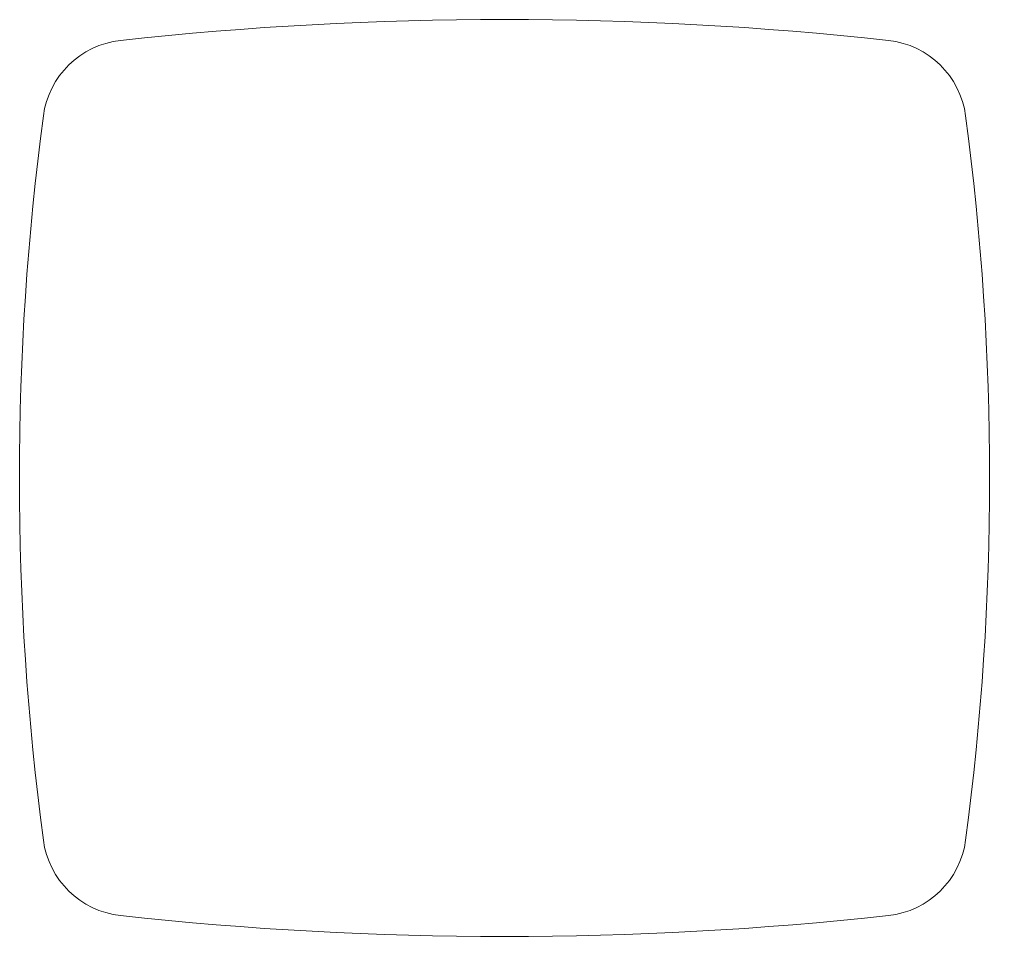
# Model space of a CAD drawing. Header units: millimetres. Extents: x 118.6 to 155.2, y 87.5 to 122.1.
import ezdxf

# ---------------------------------------------------------------- set-up
doc = ezdxf.new("R2010")
doc.units = ezdxf.units.MM

msp = doc.modelspace()

# ---------------------------------------------------------------- linework, layer by layer
at = {"color": 7, "linetype": 'Continuous', "lineweight": 0}
for centre, radius, start, end in [((136.859, -10.279), 132.383, 83.71777, 96.28223), ((122.734, 118.029), 3.3, 96.2822, 172.43), ((150.984, 118.029), 3.3, 7.57, 83.7178), ((222.247, 104.804), 103.688, 172.42999, 187.57001), ((51.471, 104.804), 103.688, 352.42999, 7.57001), ((122.734, 91.579), 3.3, 187.57, 263.7178), ((150.984, 91.579), 3.3, 276.2822, 352.43), ((136.859, 219.887), 132.383, 263.71777, 276.28223)]:
    msp.add_arc(centre, radius, start, end, dxfattribs=at)

doc.saveas('drawing.dxf')
